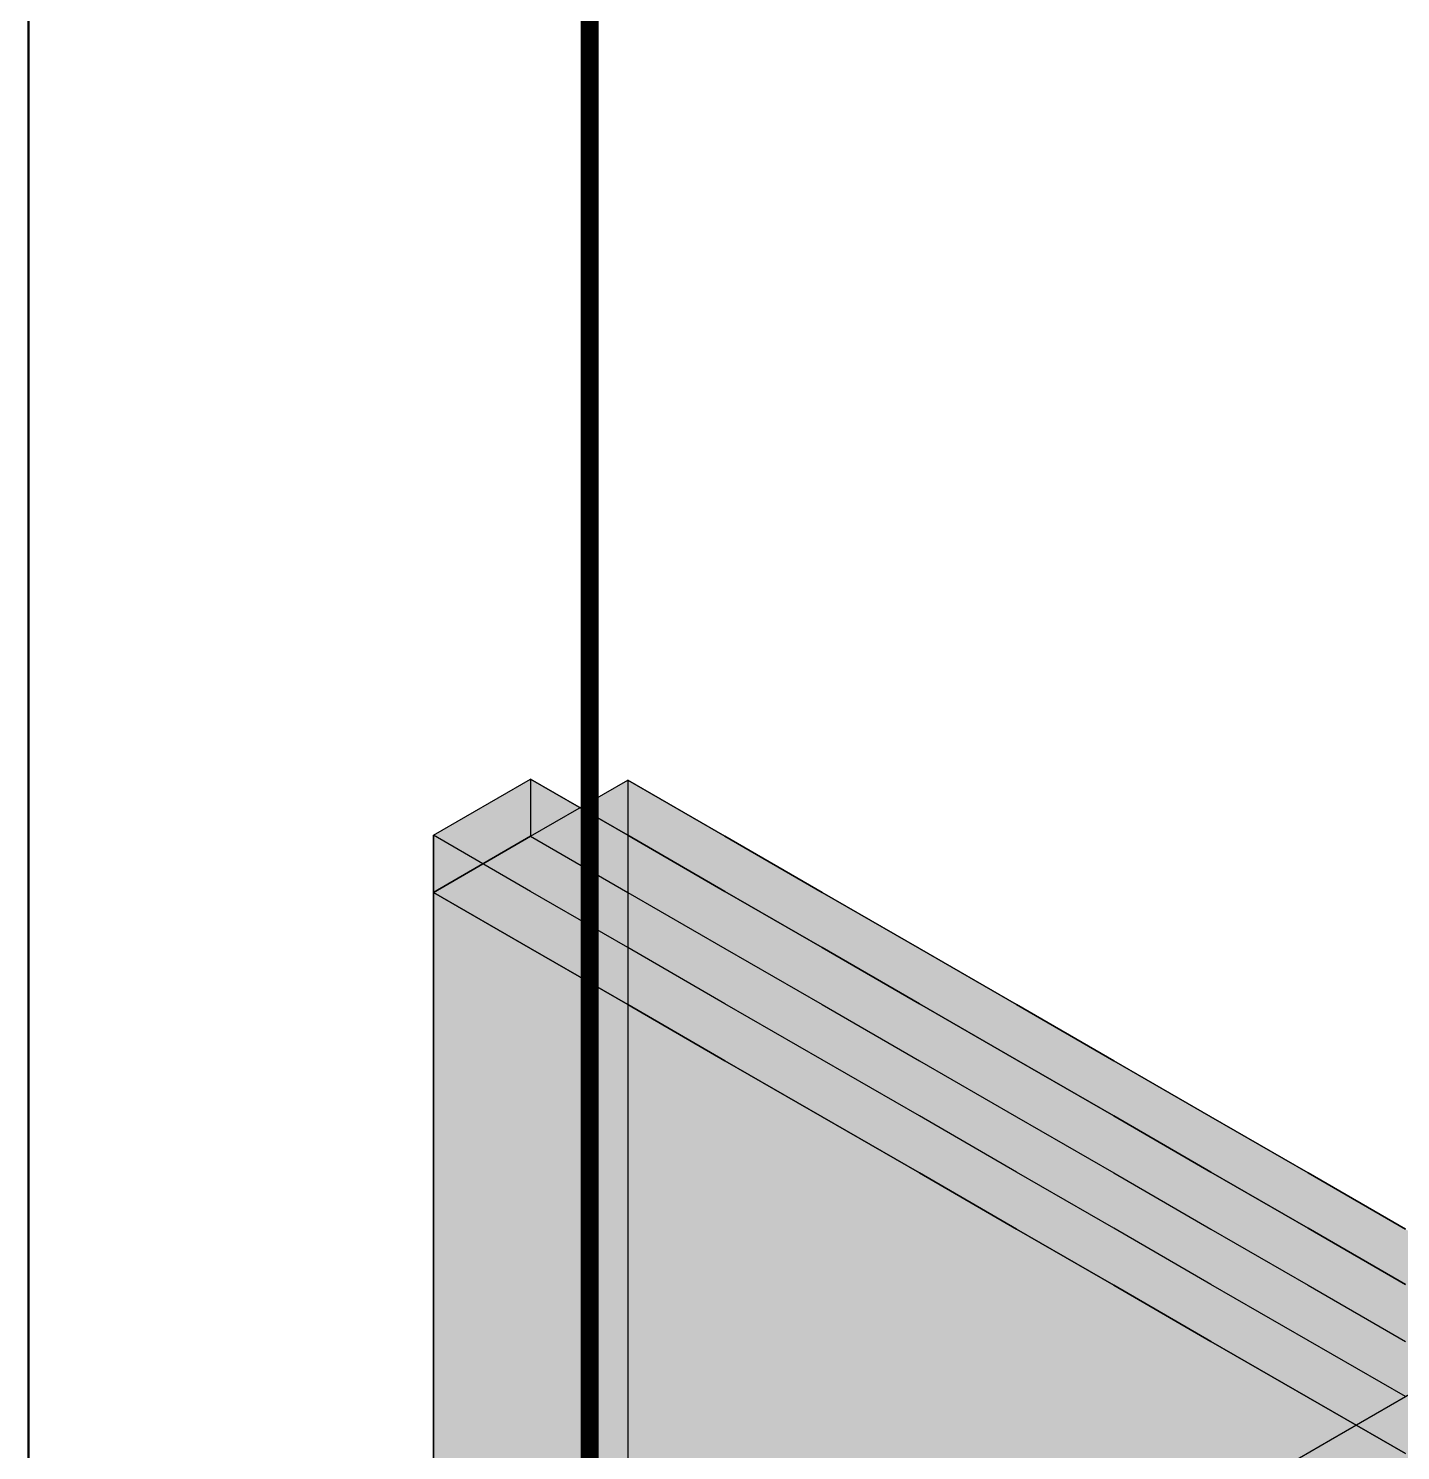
# Model space of a CAD drawing. Header units: metres. Extents: x 0 to 28.4, y 0 to 5.9.
# Drawn here: x 10 to 10.611, y 2.726 to 3.359 of the extents above; entities that cross this region are included whole.
import ezdxf

# ---------------------------------------------------------------- set-up
doc = ezdxf.new("R2010")
doc.units = ezdxf.units.M
doc.header["$LTSCALE"] = 0.25
doc.layers.add('ISO-ARISTAS', color=8, linetype='CONTINUOUS')
doc.layers.add('ISO-CONCRETO-SUP', color=254, linetype='CONTINUOUS', true_color=0xe8e8e8)
doc.layers.add('MARCO', color=7, linetype='CONTINUOUS', lineweight=50)

msp = doc.modelspace()

# ---------------------------------------------------------------- linework, layer by layer
at = {"layer": 'ISO-ARISTAS', "color": 250}
for p, q in [((10.18038, 3), (10.22369, 3.025)), ((10.18038, 3), (10.22369, 3.025)), ((10.26699, 3), (10.22369, 3.025)), ((10.22369, 3.025), (10.22369, 2.9996)), ((10.22369, 3.025), (10.22369, 2.9996)), ((10.22369, 3.025), (10.26699, 3)), ((10.22369, 2.9996), (10.26699, 3.0246)), ((10.22369, 2.9996), (10.26699, 3.0246)), ((10.31029, 2.9996), (10.26699, 3.0246)), ((10.26699, 3.0246), (10.26699, 2.97714)), ((10.26699, 3.0246), (10.26699, 2.97714)), ((10.26699, 3.0246), (10.31029, 2.9996)), ((10.18038, 2.9746), (10.18038, 3)), ((10.22369, 2.975), (10.18038, 3)), ((10.22369, 2.975), (10.18038, 3)), ((10.18038, 3), (10.18038, 2.9746)), ((10.18038, 2.9746), (10.22369, 2.9996)), ((10.22369, 2.9996), (10.18038, 2.9746)), ((10.18038, 2.9746), (10.22369, 2.9996)), ((10.18038, 2.9746), (10.22369, 2.9996)), ((10.22369, 2.9996), (10.26699, 2.9746)), ((10.22369, 2.9996), (10.26699, 2.9746)), ((10.31029, 2.975), (10.26699, 3)), ((10.26699, 3), (10.31029, 2.975)), ((10.35359, 2.9746), (10.31029, 2.9996)), ((10.31029, 2.9996), (10.35359, 2.9746)), ((10.18038, 2.92714), (10.18038, 2.9746)), ((10.22369, 2.9496), (10.18038, 2.9746)), ((10.22369, 2.9496), (10.18038, 2.9746)), ((10.22369, 2.9496), (10.18038, 2.9746)), ((10.18038, 2.9746), (10.18038, 2.92714)), ((10.18038, 2.9746), (10.22369, 2.9496)), ((10.26699, 2.95), (10.22369, 2.975)), ((10.26699, 2.95), (10.22369, 2.975)), ((10.26699, 2.97714), (10.26699, 2.92968)), ((10.26699, 2.97714), (10.26699, 2.92968)), ((10.26699, 2.9746), (10.31029, 2.9496)), ((10.26699, 2.9746), (10.31029, 2.9496)), ((10.35359, 2.95), (10.31029, 2.975)), ((10.31029, 2.975), (10.35359, 2.95)), ((10.39689, 2.9496), (10.35359, 2.9746)), ((10.35359, 2.9746), (10.39689, 2.9496)), ((10.26699, 2.9246), (10.22369, 2.9496)), ((10.26699, 2.9246), (10.22369, 2.9496)), ((10.26699, 2.9246), (10.22369, 2.9496)), ((10.22369, 2.9496), (10.26699, 2.9246)), ((10.31029, 2.925), (10.26699, 2.95)), ((10.31029, 2.925), (10.26699, 2.95)), ((10.31029, 2.9496), (10.35359, 2.9246)), ((10.31029, 2.9496), (10.35359, 2.9246)), ((10.39689, 2.925), (10.35359, 2.95)), ((10.35359, 2.95), (10.39689, 2.925)), ((10.44019, 2.9246), (10.39689, 2.9496)), ((10.39689, 2.9496), (10.44019, 2.9246)), ((10.18038, 2.87968), (10.18038, 2.92714)), ((10.18038, 2.92714), (10.18038, 2.87968)), ((10.26699, 2.92968), (10.26699, 2.88222)), ((10.26699, 2.92968), (10.26699, 2.88222)), ((10.31029, 2.8996), (10.26699, 2.9246)), ((10.31029, 2.8996), (10.26699, 2.9246)), ((10.31029, 2.8996), (10.26699, 2.9246)), ((10.26699, 2.9246), (10.31029, 2.8996)), ((10.35359, 2.9), (10.31029, 2.925)), ((10.35359, 2.9), (10.31029, 2.925)), ((10.35359, 2.9246), (10.39689, 2.8996)), ((10.35359, 2.9246), (10.39689, 2.8996)), ((10.44019, 2.9), (10.39689, 2.925)), ((10.39689, 2.925), (10.44019, 2.9)), ((10.48349, 2.8996), (10.44019, 2.9246)), ((10.44019, 2.9246), (10.48349, 2.8996)), ((10.35359, 2.8746), (10.31029, 2.8996)), ((10.35359, 2.8746), (10.31029, 2.8996)), ((10.35359, 2.8746), (10.31029, 2.8996)), ((10.31029, 2.8996), (10.35359, 2.8746)), ((10.39689, 2.875), (10.35359, 2.9)), ((10.39689, 2.875), (10.35359, 2.9)), ((10.39689, 2.8996), (10.44019, 2.8746)), ((10.39689, 2.8996), (10.44019, 2.8746)), ((10.48349, 2.875), (10.44019, 2.9)), ((10.44019, 2.9), (10.48349, 2.875)), ((10.52679, 2.8746), (10.48349, 2.8996)), ((10.48349, 2.8996), (10.52679, 2.8746)), ((10.26699, 2.88222), (10.26699, 2.83476)), ((10.26699, 2.88222), (10.26699, 2.83476)), ((10.18038, 2.83222), (10.18038, 2.87968)), ((10.18038, 2.87968), (10.18038, 2.83222)), ((10.39689, 2.8496), (10.35359, 2.8746)), ((10.39689, 2.8496), (10.35359, 2.8746)), ((10.39689, 2.8496), (10.35359, 2.8746)), ((10.35359, 2.8746), (10.39689, 2.8496)), ((10.44019, 2.85), (10.39689, 2.875)), ((10.44019, 2.85), (10.39689, 2.875)), ((10.44019, 2.8746), (10.48349, 2.8496)), ((10.44019, 2.8746), (10.48349, 2.8496)), ((10.52679, 2.85), (10.48349, 2.875)), ((10.48349, 2.875), (10.52679, 2.85)), ((10.5701, 2.8496), (10.52679, 2.8746)), ((10.52679, 2.8746), (10.5701, 2.8496)), ((10.44019, 2.8246), (10.39689, 2.8496)), ((10.44019, 2.8246), (10.39689, 2.8496)), ((10.44019, 2.8246), (10.39689, 2.8496)), ((10.39689, 2.8496), (10.44019, 2.8246)), ((10.48349, 2.825), (10.44019, 2.85)), ((10.48349, 2.825), (10.44019, 2.85)), ((10.48349, 2.8496), (10.52679, 2.8246)), ((10.48349, 2.8496), (10.52679, 2.8246)), ((10.5701, 2.825), (10.52679, 2.85)), ((10.52679, 2.85), (10.5701, 2.825)), ((10.6134, 2.8246), (10.5701, 2.8496)), ((10.5701, 2.8496), (10.6134, 2.8246)), ((10.18038, 2.78476), (10.18038, 2.83222)), ((10.18038, 2.83222), (10.18038, 2.78476)), ((10.26699, 2.83476), (10.26699, 2.7873)), ((10.26699, 2.83476), (10.26699, 2.7873)), ((10.48349, 2.7996), (10.44019, 2.8246)), ((10.48349, 2.7996), (10.44019, 2.8246)), ((10.48349, 2.7996), (10.44019, 2.8246)), ((10.44019, 2.8246), (10.48349, 2.7996)), ((10.52679, 2.8), (10.48349, 2.825)), ((10.52679, 2.8), (10.48349, 2.825)), ((10.52679, 2.8246), (10.5701, 2.7996)), ((10.52679, 2.8246), (10.5701, 2.7996)), ((10.6134, 2.8), (10.5701, 2.825)), ((10.5701, 2.825), (10.6134, 2.8)), ((10.5701, 2.775), (10.52679, 2.8)), ((10.5701, 2.775), (10.52679, 2.8)), ((10.52679, 2.7746), (10.48349, 2.7996)), ((10.52679, 2.7746), (10.48349, 2.7996)), ((10.52679, 2.7746), (10.48349, 2.7996)), ((10.48349, 2.7996), (10.52679, 2.7746)), ((10.5701, 2.7996), (10.6134, 2.7746)), ((10.5701, 2.7996), (10.6134, 2.7746)), ((10.26699, 2.7873), (10.26699, 2.73984)), ((10.26699, 2.7873), (10.26699, 2.73984)), ((10.18038, 2.7373), (10.18038, 2.78476)), ((10.18038, 2.78476), (10.18038, 2.7373)), ((10.5701, 2.7496), (10.52679, 2.7746)), ((10.5701, 2.7496), (10.52679, 2.7746)), ((10.5701, 2.7496), (10.52679, 2.7746)), ((10.52679, 2.7746), (10.5701, 2.7496)), ((10.6134, 2.75), (10.5701, 2.775)), ((10.6134, 2.75), (10.5701, 2.775)), ((10.6134, 2.7246), (10.5701, 2.7496)), ((10.6134, 2.7246), (10.5701, 2.7496)), ((10.6134, 2.7246), (10.5701, 2.7496)), ((10.5701, 2.7496), (10.6134, 2.7246)), ((10.58009, 2.73077), (10.62006, 2.75385)), ((10.58009, 2.73077), (10.62006, 2.75385)), ((10.18038, 2.68984), (10.18038, 2.7373)), ((10.18038, 2.7373), (10.18038, 2.68984)), ((10.26699, 2.73984), (10.26699, 2.69238)), ((10.26699, 2.73984), (10.26699, 2.69238)), ((10.54012, 2.70769), (10.58009, 2.73077)), ((10.54012, 2.70769), (10.58009, 2.73077))]:
    msp.add_line(p, q, dxfattribs=at)
at = {"layer": 'ISO-CONCRETO-SUP', "true_color": 0x949491}
for points in [[(10.22369, 2.9996), (10.18038, 2.9746), (10.22369, 3.025), (10.18038, 3)], [(10.26699, 2.97714), (10.22369, 2.95214), (10.26699, 3.0246), (10.22369, 2.9996)], [(10.22369, 2.95214), (10.18038, 2.92714), (10.22369, 2.9996), (10.18038, 2.9746)], [(10.26699, 2.92968), (10.22369, 2.90468), (10.26699, 2.97714), (10.22369, 2.95214)], [(10.22369, 2.90468), (10.18038, 2.87968), (10.22369, 2.95214), (10.18038, 2.92714)], [(10.26699, 2.88222), (10.22369, 2.85722), (10.26699, 2.92968), (10.22369, 2.90468)], [(10.22369, 2.85722), (10.18038, 2.83222), (10.22369, 2.90468), (10.18038, 2.87968)], [(10.26699, 2.83476), (10.22369, 2.80976), (10.26699, 2.88222), (10.22369, 2.85722)], [(10.22369, 2.80976), (10.18038, 2.78476), (10.22369, 2.85722), (10.18038, 2.83222)], [(10.26699, 2.7873), (10.22369, 2.7623), (10.26699, 2.83476), (10.22369, 2.80976)], [(10.22369, 2.7623), (10.18038, 2.7373), (10.22369, 2.80976), (10.18038, 2.78476)], [(10.26699, 2.73984), (10.22369, 2.71484), (10.26699, 2.7873), (10.22369, 2.7623)], [(10.22369, 2.71484), (10.18038, 2.68984), (10.22369, 2.7623), (10.18038, 2.7373)], [(10.62006, 2.70385), (10.58009, 2.68077), (10.62006, 2.75385), (10.58009, 2.73077)], [(10.26699, 2.69238), (10.22369, 2.66738), (10.26699, 2.73984), (10.22369, 2.71484)], [(10.58009, 2.68077), (10.54012, 2.65769), (10.58009, 2.73077), (10.54012, 2.70769)]]:
    msp.add_solid(points, dxfattribs=at)
at = {"layer": 'ISO-CONCRETO-SUP', "true_color": 0xb8b8b3}
for points in [[(10.22369, 3.025), (10.26699, 3), (10.18038, 3), (10.22369, 2.975)], [(10.26699, 3.0246), (10.31029, 2.9996), (10.22369, 2.9996), (10.26699, 2.9746)], [(10.22369, 2.9996), (10.26699, 2.9746), (10.18038, 2.9746), (10.22369, 2.9496)], [(10.22369, 2.9996), (10.26699, 2.9746), (10.18038, 2.9746), (10.22369, 2.9496)], [(10.26699, 3), (10.31029, 2.975), (10.22369, 2.975), (10.26699, 2.95)], [(10.31029, 2.9996), (10.35359, 2.9746), (10.26699, 2.9746), (10.31029, 2.9496)], [(10.26699, 2.9746), (10.31029, 2.9496), (10.22369, 2.9496), (10.26699, 2.9246)], [(10.26699, 2.9746), (10.31029, 2.9496), (10.22369, 2.9496), (10.26699, 2.9246)], [(10.31029, 2.975), (10.35359, 2.95), (10.26699, 2.95), (10.31029, 2.925)], [(10.35359, 2.9746), (10.39689, 2.9496), (10.31029, 2.9496), (10.35359, 2.9246)], [(10.31029, 2.9496), (10.35359, 2.9246), (10.26699, 2.9246), (10.31029, 2.8996)], [(10.31029, 2.9496), (10.35359, 2.9246), (10.26699, 2.9246), (10.31029, 2.8996)], [(10.35359, 2.95), (10.39689, 2.925), (10.31029, 2.925), (10.35359, 2.9)], [(10.39689, 2.9496), (10.44019, 2.9246), (10.35359, 2.9246), (10.39689, 2.8996)], [(10.35359, 2.9246), (10.39689, 2.8996), (10.31029, 2.8996), (10.35359, 2.8746)], [(10.35359, 2.9246), (10.39689, 2.8996), (10.31029, 2.8996), (10.35359, 2.8746)], [(10.39689, 2.925), (10.44019, 2.9), (10.35359, 2.9), (10.39689, 2.875)], [(10.44019, 2.9246), (10.48349, 2.8996), (10.39689, 2.8996), (10.44019, 2.8746)], [(10.39689, 2.8996), (10.44019, 2.8746), (10.35359, 2.8746), (10.39689, 2.8496)], [(10.39689, 2.8996), (10.44019, 2.8746), (10.35359, 2.8746), (10.39689, 2.8496)], [(10.44019, 2.9), (10.48349, 2.875), (10.39689, 2.875), (10.44019, 2.85)], [(10.48349, 2.8996), (10.52679, 2.8746), (10.44019, 2.8746), (10.48349, 2.8496)], [(10.44019, 2.8746), (10.48349, 2.8496), (10.39689, 2.8496), (10.44019, 2.8246)], [(10.44019, 2.8746), (10.48349, 2.8496), (10.39689, 2.8496), (10.44019, 2.8246)], [(10.48349, 2.875), (10.52679, 2.85), (10.44019, 2.85), (10.48349, 2.825)], [(10.52679, 2.8746), (10.5701, 2.8496), (10.48349, 2.8496), (10.52679, 2.8246)], [(10.48349, 2.8496), (10.52679, 2.8246), (10.44019, 2.8246), (10.48349, 2.7996)], [(10.48349, 2.8496), (10.52679, 2.8246), (10.44019, 2.8246), (10.48349, 2.7996)], [(10.52679, 2.85), (10.5701, 2.825), (10.48349, 2.825), (10.52679, 2.8)], [(10.5701, 2.8496), (10.6134, 2.8246), (10.52679, 2.8246), (10.5701, 2.7996)], [(10.52679, 2.8246), (10.5701, 2.7996), (10.48349, 2.7996), (10.52679, 2.7746)], [(10.52679, 2.8246), (10.5701, 2.7996), (10.48349, 2.7996), (10.52679, 2.7746)], [(10.5701, 2.825), (10.6134, 2.8), (10.52679, 2.8), (10.5701, 2.775)], [(10.6134, 2.8246), (10.6567, 2.7996), (10.5701, 2.7996), (10.6134, 2.7746)], [(10.6134, 2.8), (10.6567, 2.775), (10.5701, 2.775), (10.6134, 2.75)], [(10.5701, 2.7996), (10.6134, 2.7746), (10.52679, 2.7746), (10.5701, 2.7496)], [(10.5701, 2.7996), (10.6134, 2.7746), (10.52679, 2.7746), (10.5701, 2.7496)], [(10.6134, 2.7746), (10.6567, 2.7496), (10.5701, 2.7496), (10.6134, 2.7246)], [(10.6134, 2.7746), (10.6567, 2.7496), (10.5701, 2.7496), (10.6134, 2.7246)], [(10.62006, 2.75385), (10.66336, 2.72885), (10.58009, 2.73077), (10.62339, 2.70577)], [(10.58009, 2.73077), (10.62339, 2.70577), (10.54012, 2.70769), (10.58342, 2.68269)]]:
    msp.add_solid(points, dxfattribs=at)
at = {"layer": 'ISO-CONCRETO-SUP', "true_color": 0xa6a6a2}
for points in [[(10.22369, 2.9996), (10.26699, 2.9746), (10.22369, 3.025), (10.26699, 3)], [(10.26699, 2.97714), (10.31029, 2.95214), (10.26699, 3.0246), (10.31029, 2.9996)], [(10.18038, 2.9746), (10.22369, 2.9496), (10.18038, 3), (10.22369, 2.975)], [(10.26699, 2.9746), (10.31029, 2.9496), (10.26699, 3), (10.31029, 2.975)], [(10.31029, 2.95214), (10.35359, 2.92714), (10.31029, 2.9996), (10.35359, 2.9746)], [(10.18038, 2.92714), (10.22369, 2.90214), (10.18038, 2.9746), (10.22369, 2.9496)], [(10.22369, 2.9496), (10.26699, 2.9246), (10.22369, 2.975), (10.26699, 2.95)], [(10.26699, 2.92968), (10.31029, 2.90468), (10.26699, 2.97714), (10.31029, 2.95214)], [(10.31029, 2.9496), (10.35359, 2.9246), (10.31029, 2.975), (10.35359, 2.95)], [(10.35359, 2.92714), (10.39689, 2.90214), (10.35359, 2.9746), (10.39689, 2.9496)], [(10.31029, 2.90468), (10.35359, 2.87968), (10.31029, 2.95214), (10.35359, 2.92714)], [(10.22369, 2.90214), (10.26699, 2.87714), (10.22369, 2.9496), (10.26699, 2.9246)], [(10.26699, 2.9246), (10.31029, 2.8996), (10.26699, 2.95), (10.31029, 2.925)], [(10.35359, 2.9246), (10.39689, 2.8996), (10.35359, 2.95), (10.39689, 2.925)], [(10.39689, 2.90214), (10.44019, 2.87714), (10.39689, 2.9496), (10.44019, 2.9246)], [(10.18038, 2.87968), (10.22369, 2.85468), (10.18038, 2.92714), (10.22369, 2.90214)], [(10.26699, 2.88222), (10.31029, 2.85722), (10.26699, 2.92968), (10.31029, 2.90468)], [(10.35359, 2.87968), (10.39689, 2.85468), (10.35359, 2.92714), (10.39689, 2.90214)], [(10.26699, 2.87714), (10.31029, 2.85214), (10.26699, 2.9246), (10.31029, 2.8996)], [(10.31029, 2.8996), (10.35359, 2.8746), (10.31029, 2.925), (10.35359, 2.9)], [(10.39689, 2.8996), (10.44019, 2.8746), (10.39689, 2.925), (10.44019, 2.9)], [(10.44019, 2.87714), (10.48349, 2.85214), (10.44019, 2.9246), (10.48349, 2.8996)], [(10.22369, 2.85468), (10.26699, 2.82968), (10.22369, 2.90214), (10.26699, 2.87714)], [(10.31029, 2.85722), (10.35359, 2.83222), (10.31029, 2.90468), (10.35359, 2.87968)], [(10.39689, 2.85468), (10.44019, 2.82968), (10.39689, 2.90214), (10.44019, 2.87714)], [(10.31029, 2.85214), (10.35359, 2.82714), (10.31029, 2.8996), (10.35359, 2.8746)], [(10.35359, 2.8746), (10.39689, 2.8496), (10.35359, 2.9), (10.39689, 2.875)], [(10.44019, 2.8746), (10.48349, 2.8496), (10.44019, 2.9), (10.48349, 2.875)], [(10.48349, 2.85214), (10.52679, 2.82714), (10.48349, 2.8996), (10.52679, 2.8746)], [(10.26699, 2.83476), (10.31029, 2.80976), (10.26699, 2.88222), (10.31029, 2.85722)], [(10.18038, 2.83222), (10.22369, 2.80722), (10.18038, 2.87968), (10.22369, 2.85468)], [(10.26699, 2.82968), (10.31029, 2.80468), (10.26699, 2.87714), (10.31029, 2.85214)], [(10.35359, 2.83222), (10.39689, 2.80722), (10.35359, 2.87968), (10.39689, 2.85468)], [(10.44019, 2.82968), (10.48349, 2.80468), (10.44019, 2.87714), (10.48349, 2.85214)], [(10.35359, 2.82714), (10.39689, 2.80214), (10.35359, 2.8746), (10.39689, 2.8496)], [(10.39689, 2.8496), (10.44019, 2.8246), (10.39689, 2.875), (10.44019, 2.85)], [(10.48349, 2.8496), (10.52679, 2.8246), (10.48349, 2.875), (10.52679, 2.85)], [(10.52679, 2.82714), (10.5701, 2.80214), (10.52679, 2.8746), (10.5701, 2.8496)], [(10.31029, 2.80976), (10.35359, 2.78476), (10.31029, 2.85722), (10.35359, 2.83222)], [(10.22369, 2.80722), (10.26699, 2.78222), (10.22369, 2.85468), (10.26699, 2.82968)], [(10.31029, 2.80468), (10.35359, 2.77968), (10.31029, 2.85214), (10.35359, 2.82714)], [(10.39689, 2.80722), (10.44019, 2.78222), (10.39689, 2.85468), (10.44019, 2.82968)], [(10.48349, 2.80468), (10.52679, 2.77968), (10.48349, 2.85214), (10.52679, 2.82714)], [(10.39689, 2.80214), (10.44019, 2.77714), (10.39689, 2.8496), (10.44019, 2.8246)], [(10.44019, 2.8246), (10.48349, 2.7996), (10.44019, 2.85), (10.48349, 2.825)], [(10.52679, 2.8246), (10.5701, 2.7996), (10.52679, 2.85), (10.5701, 2.825)], [(10.5701, 2.80214), (10.6134, 2.77714), (10.5701, 2.8496), (10.6134, 2.8246)], [(10.18038, 2.78476), (10.22369, 2.75976), (10.18038, 2.83222), (10.22369, 2.80722)], [(10.26699, 2.7873), (10.31029, 2.7623), (10.26699, 2.83476), (10.31029, 2.80976)], [(10.35359, 2.78476), (10.39689, 2.75976), (10.35359, 2.83222), (10.39689, 2.80722)], [(10.26699, 2.78222), (10.31029, 2.75722), (10.26699, 2.82968), (10.31029, 2.80468)], [(10.35359, 2.77968), (10.39689, 2.75468), (10.35359, 2.82714), (10.39689, 2.80214)], [(10.44019, 2.78222), (10.48349, 2.75722), (10.44019, 2.82968), (10.48349, 2.80468)], [(10.52679, 2.77968), (10.5701, 2.75468), (10.52679, 2.82714), (10.5701, 2.80214)], [(10.44019, 2.77714), (10.48349, 2.75214), (10.44019, 2.8246), (10.48349, 2.7996)], [(10.48349, 2.7996), (10.52679, 2.7746), (10.48349, 2.825), (10.52679, 2.8)], [(10.5701, 2.7996), (10.6134, 2.7746), (10.5701, 2.825), (10.6134, 2.8)], [(10.22369, 2.75976), (10.26699, 2.73476), (10.22369, 2.80722), (10.26699, 2.78222)], [(10.31029, 2.7623), (10.35359, 2.7373), (10.31029, 2.80976), (10.35359, 2.78476)], [(10.39689, 2.75976), (10.44019, 2.73476), (10.39689, 2.80722), (10.44019, 2.78222)], [(10.31029, 2.75722), (10.35359, 2.73222), (10.31029, 2.80468), (10.35359, 2.77968)], [(10.39689, 2.75468), (10.44019, 2.72968), (10.39689, 2.80214), (10.44019, 2.77714)], [(10.48349, 2.75722), (10.52679, 2.73222), (10.48349, 2.80468), (10.52679, 2.77968)], [(10.52679, 2.7746), (10.5701, 2.7496), (10.52679, 2.8), (10.5701, 2.775)], [(10.5701, 2.75468), (10.6134, 2.72968), (10.5701, 2.80214), (10.6134, 2.77714)], [(10.48349, 2.75214), (10.52679, 2.72714), (10.48349, 2.7996), (10.52679, 2.7746)], [(10.26699, 2.73984), (10.31029, 2.71484), (10.26699, 2.7873), (10.31029, 2.7623)], [(10.18038, 2.7373), (10.22369, 2.7123), (10.18038, 2.78476), (10.22369, 2.75976)], [(10.26699, 2.73476), (10.31029, 2.70976), (10.26699, 2.78222), (10.31029, 2.75722)], [(10.35359, 2.7373), (10.39689, 2.7123), (10.35359, 2.78476), (10.39689, 2.75976)], [(10.44019, 2.73476), (10.48349, 2.70976), (10.44019, 2.78222), (10.48349, 2.75722)], [(10.35359, 2.73222), (10.39689, 2.70722), (10.35359, 2.77968), (10.39689, 2.75468)], [(10.44019, 2.72968), (10.48349, 2.70468), (10.44019, 2.77714), (10.48349, 2.75214)], [(10.52679, 2.73222), (10.5701, 2.70722), (10.52679, 2.77968), (10.5701, 2.75468)], [(10.52679, 2.72714), (10.5701, 2.70214), (10.52679, 2.7746), (10.5701, 2.7496)], [(10.5701, 2.7496), (10.6134, 2.7246), (10.5701, 2.775), (10.6134, 2.75)], [(10.31029, 2.71484), (10.35359, 2.68984), (10.31029, 2.7623), (10.35359, 2.7373)], [(10.22369, 2.7123), (10.26699, 2.6873), (10.22369, 2.75976), (10.26699, 2.73476)], [(10.31029, 2.70976), (10.35359, 2.68476), (10.31029, 2.75722), (10.35359, 2.73222)], [(10.39689, 2.7123), (10.44019, 2.6873), (10.39689, 2.75976), (10.44019, 2.73476)], [(10.48349, 2.70976), (10.52679, 2.68476), (10.48349, 2.75722), (10.52679, 2.73222)], [(10.39689, 2.70722), (10.44019, 2.68222), (10.39689, 2.75468), (10.44019, 2.72968)], [(10.48349, 2.70468), (10.52679, 2.67968), (10.48349, 2.75214), (10.52679, 2.72714)], [(10.5701, 2.70722), (10.6134, 2.68222), (10.5701, 2.75468), (10.6134, 2.72968)], [(10.5701, 2.70214), (10.6134, 2.67714), (10.5701, 2.7496), (10.6134, 2.7246)], [(10.18038, 2.68984), (10.22369, 2.66484), (10.18038, 2.7373), (10.22369, 2.7123)], [(10.26699, 2.69238), (10.31029, 2.66738), (10.26699, 2.73984), (10.31029, 2.71484)], [(10.35359, 2.68984), (10.39689, 2.66484), (10.35359, 2.7373), (10.39689, 2.7123)], [(10.26699, 2.6873), (10.31029, 2.6623), (10.26699, 2.73476), (10.31029, 2.70976)], [(10.35359, 2.68476), (10.39689, 2.65976), (10.35359, 2.73222), (10.39689, 2.70722)], [(10.44019, 2.6873), (10.48349, 2.6623), (10.44019, 2.73476), (10.48349, 2.70976)], [(10.52679, 2.68476), (10.5701, 2.65976), (10.52679, 2.73222), (10.5701, 2.70722)], [(10.44019, 2.68222), (10.48349, 2.65722), (10.44019, 2.72968), (10.48349, 2.70468)], [(10.52679, 2.67968), (10.5701, 2.65468), (10.52679, 2.72714), (10.5701, 2.70214)]]:
    msp.add_solid(points, dxfattribs=at)
at = {"layer": 'MARCO'}
msp.add_lwpolyline([(10, 0), (18.41, 0), (18.41, 5.94), (10, 5.94)], close=True, dxfattribs=at)
at = {"layer": 'MARCO', "const_width": 0.008}
msp.add_lwpolyline([(10.25, 0.1), (18.31, 0.1), (18.31, 5.84), (10.25, 5.84)], close=True, dxfattribs=at)

doc.saveas('drawing.dxf')
